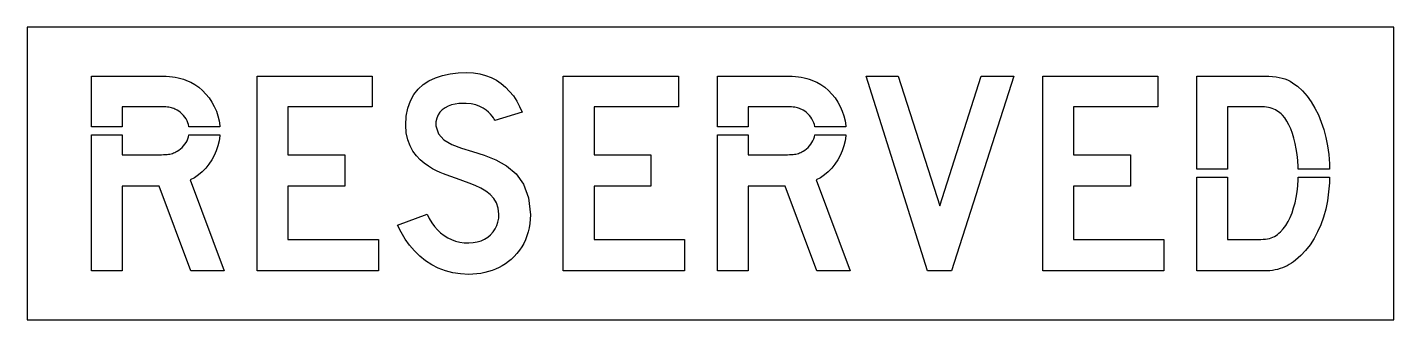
# Model space of a CAD drawing. Extents: x 0 to 84, y 0 to 18.
import ezdxf

# ---------------------------------------------------------------- set-up
doc = ezdxf.new("R2010")
doc.units = 0
doc.layers.add('CUT', color=7, linetype='Continuous')
doc.layers.add('OUTSIDE', color=1, linetype='Continuous')

msp = doc.modelspace()

# ---------------------------------------------------------------- linework, layer by layer
at = {"layer": 'CUT'}
for points in [[(30.7927, 5.406), (30.7171, 5.1624), (30.6247, 4.926), (30.5167, 4.6992), (30.3931, 4.482), (30.2551, 4.2732), (30.1015, 4.0764), (29.9335, 3.8904), (29.7511, 3.7152), (29.5771, 3.5736), (29.3935, 3.4428), (29.2003, 3.3228), (28.9987, 3.2136), (28.7899, 3.1164), (28.5715, 3.0312), (28.3471, 2.9592), (28.1167, 2.8992), (27.8803, 2.8512), (27.6379, 2.8176), (27.3907, 2.796), (27.1399, 2.79), (26.6359, 2.814), (26.1547, 2.8884), (25.6987, 3.0084), (25.2655, 3.1728), (24.8587, 3.3792), (24.4771, 3.6264), (24.1219, 3.9108), (23.7943, 4.23), (23.4931, 4.584), (23.2207, 4.968), (22.9759, 5.3808), (22.7611, 5.8212), (24.5719, 6.4944), (24.7063, 6.2208), (24.8587, 5.9688), (25.0267, 5.7384), (25.2103, 5.5308), (25.4071, 5.346), (25.6195, 5.184), (25.8439, 5.046), (26.0815, 4.932), (26.3299, 4.8432), (26.5903, 4.7784), (26.8603, 4.74), (27.1399, 4.7268), (27.4063, 4.7424), (27.6571, 4.7868), (27.8911, 4.86), (28.1071, 4.9608), (28.3027, 5.0844), (28.4767, 5.232), (28.6291, 5.4), (28.7563, 5.5872), (28.8571, 5.7924), (28.9315, 6.0132), (28.9771, 6.2472), (28.9927, 6.4944), (28.9555, 6.8676), (28.8487, 7.1904), (28.6795, 7.4688), (28.4551, 7.71), (28.1839, 7.9176), (27.8719, 8.1), (27.5275, 8.262), (27.1591, 8.4096), (26.7727, 8.5488), (26.3755, 8.6868), (25.9771, 8.8284), (25.5823, 8.9784), (25.3867, 9.0624), (25.1623, 9.1656), (24.9187, 9.2916), (24.6643, 9.4452), (24.4063, 9.6276), (24.1567, 9.8424), (23.9203, 10.092), (23.7079, 10.3788), (23.5279, 10.7076), (23.3887, 11.0808), (23.2987, 11.4996), (23.2663, 11.9688), (23.2999, 12.528), (23.3947, 13.0272), (23.5507, 13.47), (23.7607, 13.8564), (24.0235, 14.1912), (24.3355, 14.4732), (24.6907, 14.7072), (25.0879, 14.8944), (25.5223, 15.036), (25.9903, 15.1344), (26.4895, 15.192), (27.0139, 15.21), (27.4231, 15.1908), (27.8107, 15.132), (28.1743, 15.036), (28.5163, 14.9052), (28.8343, 14.7396), (29.1295, 14.5416), (29.4031, 14.3136), (29.6527, 14.0568), (29.8795, 13.7712), (30.0847, 13.4616), (30.2659, 13.1256), (30.4243, 12.768), (28.7407, 12.2628), (28.7311, 12.2832), (28.7023, 12.3384), (28.6531, 12.4212), (28.5811, 12.5268), (28.4839, 12.6468), (28.3615, 12.774), (28.2103, 12.9024), (28.0291, 13.0236), (27.8167, 13.134), (27.5707, 13.2228), (27.2899, 13.2864), (26.9719, 13.3152), (26.7475, 13.3188), (26.5219, 13.3032), (26.2975, 13.2708), (26.0803, 13.218), (25.8739, 13.1436), (25.6819, 13.0476), (25.5115, 12.9276), (25.3651, 12.7824), (25.2487, 12.6108), (25.1659, 12.4128), (25.1215, 12.1848), (25.1191, 11.9268), (25.2691, 11.4396), (25.6087, 11.0736), (26.0983, 10.7928), (26.7007, 10.5636), (27.3763, 10.3512), (28.0879, 10.1208), (28.7947, 9.84), (29.4607, 9.4716), (30.0451, 8.9832), (30.5107, 8.34), (30.8191, 7.5084), (30.9295, 6.4524), (30.9211, 6.1812), (30.8947, 5.916), (30.8527, 5.658)], [(9.7555, 12.3576), (9.6859, 12.4656), (9.6055, 12.5676), (9.5167, 12.6624), (9.4207, 12.7488), (9.3151, 12.8268), (9.2035, 12.8952), (9.1315, 12.9348), (9.0643, 12.9684), (8.9971, 12.9984), (8.9287, 13.0236), (8.8579, 13.0452), (8.7823, 13.0632), (8.6995, 13.0776), (8.6083, 13.0884), (8.5051, 13.0956), (8.3887, 13.1016), (8.2567, 13.104), (8.1091, 13.1052), (5.8351, 13.1052), (5.8351, 11.8826), (3.9403, 11.8826), (3.9403, 15), (7.8979, 15), (8.1235, 14.9976), (8.3383, 14.9928), (8.5411, 14.982), (8.7355, 14.9676), (8.9203, 14.9472), (9.0979, 14.9208), (9.2683, 14.8884), (9.4327, 14.85), (9.5911, 14.8044), (9.7459, 14.7516), (9.8971, 14.6904), (10.0459, 14.6208), (10.3027, 14.4792), (10.5451, 14.3088), (10.7731, 14.112), (10.9831, 13.8924), (11.1739, 13.6524), (11.3455, 13.3944), (11.4943, 13.122), (11.6203, 12.8376), (11.7211, 12.5424), (11.7955, 12.2424), (11.8411, 11.9376), (11.8437, 11.8826), (9.938, 11.8826), (9.9379, 11.8836), (9.9079, 12.006), (9.8683, 12.1272), (9.8167, 12.2448)], [(21.2035, 13.1052), (16.0243, 13.1052), (16.0243, 10.158), (19.5187, 10.158), (19.5187, 8.2212), (16.0243, 8.2212), (16.0243, 4.9368), (21.5827, 4.9368), (21.5827, 3), (14.1295, 3), (14.1295, 15), (21.2035, 15)], [(34.8451, 13.1052), (34.8451, 10.158), (38.3395, 10.158), (38.3395, 8.2212), (34.8451, 8.2212), (34.8451, 4.9368), (40.4035, 4.9368), (40.4035, 3), (32.9503, 3), (32.9503, 15), (40.0243, 15), (40.0243, 13.1052)], [(48.3007, 12.2448), (48.2395, 12.3576), (48.1699, 12.4656), (48.0895, 12.5676), (48.0007, 12.6624), (47.9047, 12.7488), (47.7991, 12.8268), (47.6875, 12.8952), (47.6155, 12.9348), (47.5483, 12.9684), (47.4811, 12.9984), (47.4127, 13.0236), (47.3419, 13.0452), (47.2663, 13.0632), (47.1835, 13.0776), (47.0923, 13.0884), (46.9891, 13.0956), (46.8727, 13.1016), (46.7407, 13.104), (46.5931, 13.1052), (44.3191, 13.1052), (44.3191, 11.8826), (42.4243, 11.8826), (42.4243, 15), (46.3819, 15), (46.6075, 14.9976), (46.8223, 14.9928), (47.0251, 14.982), (47.2195, 14.9676), (47.4043, 14.9472), (47.5819, 14.9208), (47.7523, 14.8884), (47.9167, 14.85), (48.0751, 14.8044), (48.2299, 14.7516), (48.3811, 14.6904), (48.5299, 14.6208), (48.7867, 14.4792), (49.0291, 14.3088), (49.2571, 14.112), (49.4671, 13.8924), (49.6579, 13.6524), (49.8295, 13.3944), (49.9783, 13.122), (50.1043, 12.8376), (50.2051, 12.5424), (50.2795, 12.2424), (50.3251, 11.9376), (50.3277, 11.8826), (48.422, 11.8826), (48.4219, 11.8836), (48.3919, 12.006), (48.3523, 12.1272)], [(53.5399, 15), (56.1079, 6.9996), (58.6351, 15), (60.6559, 15), (56.8243, 3), (55.3507, 3), (51.5611, 15)], [(64.3183, 13.1052), (64.3183, 10.158), (67.8127, 10.158), (67.8127, 8.2212), (64.3183, 8.2212), (64.3183, 4.9368), (69.8767, 4.9368), (69.8767, 3), (62.4235, 3), (62.4235, 15), (69.4975, 15), (69.4975, 13.1052)], [(77.9443, 10.8564), (77.8663, 11.1732), (77.7751, 11.4708), (77.6731, 11.7468), (77.5603, 11.9988), (77.4367, 12.2268), (77.3035, 12.4272), (77.1607, 12.6), (77.0839, 12.672), (77.0035, 12.7392), (76.9171, 12.8028), (76.8259, 12.8616), (76.7299, 12.9156), (76.6291, 12.9636), (76.5247, 13.0044), (76.4155, 13.0392), (76.3015, 13.068), (76.1851, 13.0884), (76.0639, 13.1004), (75.9391, 13.1052), (73.7923, 13.1052), (73.7923, 9.272), (71.8975, 9.272), (71.8975, 15), (75.7711, 15), (76.0615, 14.9976), (76.3231, 14.988), (76.5595, 14.9724), (76.7743, 14.9484), (76.9699, 14.916), (77.1499, 14.874), (77.3179, 14.8212), (77.4775, 14.7564), (77.6299, 14.6808), (77.7811, 14.5908), (77.9323, 14.4864), (78.0871, 14.3688), (78.3907, 14.0784), (78.6727, 13.7556), (78.9295, 13.4028), (79.1611, 13.02), (79.3687, 12.6072), (79.5499, 12.168), (79.7047, 11.7024), (79.8331, 11.2116), (79.9339, 10.6968), (80.0071, 10.1604), (80.0515, 9.6012), (80.0597, 9.272), (78.1238, 9.272), (78.1207, 9.4152), (78.0979, 9.798), (78.0607, 10.1664), (78.0091, 10.5192)], [(5.8351, 11.3806), (5.8351, 10.158), (8.1091, 10.158), (8.2483, 10.1592), (8.3743, 10.1616), (8.4871, 10.1676), (8.5891, 10.1748), (8.6815, 10.1856), (8.7667, 10.2), (8.8459, 10.218), (8.9191, 10.2384), (8.9911, 10.2648), (9.0607, 10.2948), (9.1315, 10.3284), (9.2035, 10.368), (9.3151, 10.4364), (9.4207, 10.5144), (9.5167, 10.6008), (9.6055, 10.6956), (9.6859, 10.7976), (9.7555, 10.9056), (9.8167, 11.0184), (9.8683, 11.136), (9.9079, 11.256), (9.9379, 11.3796), (9.938, 11.3806), (11.8441, 11.3806), (11.8411, 11.316), (11.7943, 11.004), (11.7211, 10.6956), (11.6191, 10.3968), (11.4919, 10.1076), (11.3407, 9.8316), (11.1655, 9.5712), (10.9699, 9.33), (10.7551, 9.1092), (10.5211, 8.9124), (10.2703, 8.742), (10.0039, 8.6004), (12.1087, 3), (10.0459, 3), (8.1091, 8.2212), (5.8351, 8.2212), (5.8351, 3), (3.9403, 3), (3.9403, 11.3806)], [(44.3191, 10.158), (46.5931, 10.158), (46.7323, 10.1592), (46.8583, 10.1616), (46.9711, 10.1676), (47.0731, 10.1748), (47.1655, 10.1856), (47.2507, 10.2), (47.3299, 10.218), (47.4031, 10.2384), (47.4751, 10.2648), (47.5447, 10.2948), (47.6155, 10.3284), (47.6875, 10.368), (47.7991, 10.4364), (47.9047, 10.5144), (48.0007, 10.6008), (48.0895, 10.6956), (48.1699, 10.7976), (48.2395, 10.9056), (48.3007, 11.0184), (48.3523, 11.136), (48.3919, 11.256), (48.4219, 11.3796), (48.422, 11.3806), (50.3281, 11.3806), (50.3251, 11.316), (50.2783, 11.004), (50.2051, 10.6956), (50.1031, 10.3968), (49.9759, 10.1076), (49.8247, 9.8316), (49.6495, 9.5712), (49.4539, 9.33), (49.2391, 9.1092), (49.0051, 8.9124), (48.7543, 8.742), (48.4879, 8.6004), (50.5927, 3), (48.5299, 3), (46.5931, 8.2212), (44.3191, 8.2212), (44.3191, 3), (42.4243, 3), (42.4243, 11.3806), (44.3191, 11.3806)], [(79.1047, 4.9944), (78.8575, 4.6152), (78.5839, 4.2684), (78.2851, 3.954), (77.9611, 3.6732), (77.8411, 3.5724), (77.7163, 3.48), (77.5843, 3.3972), (77.4475, 3.3216), (77.3059, 3.2544), (77.1607, 3.1944), (77.0119, 3.1428), (76.8595, 3.0996), (76.7059, 3.0636), (76.5499, 3.0348), (76.3927, 3.0144), (76.2343, 3), (76.2007, 3), (76.1611, 3), (76.1167, 3), (76.0687, 3), (76.0171, 3), (75.9607, 3), (75.9007, 3), (75.8383, 3), (75.7723, 3), (75.7039, 3), (75.6331, 3), (75.5611, 3), (71.8975, 3), (71.8975, 8.77), (73.7923, 8.77), (73.7923, 4.9368), (75.6871, 4.9368), (75.8395, 4.9392), (75.9823, 4.9476), (76.1167, 4.962), (76.2427, 4.9824), (76.3603, 5.0088), (76.4707, 5.0424), (76.5763, 5.082), (76.6759, 5.13), (76.7707, 5.1852), (76.8619, 5.2488), (76.9495, 5.3196), (77.0347, 5.4), (77.2063, 5.5908), (77.3635, 5.8056), (77.5075, 6.0432), (77.6359, 6.3012), (77.7511, 6.5808), (77.8507, 6.8784), (77.9347, 7.1964), (78.0043, 7.53), (78.0583, 7.8804), (78.0979, 8.2464), (78.1207, 8.6268), (78.1238, 8.77), (80.0593, 8.77), (80.0503, 8.4312), (80.0035, 7.8648), (79.9267, 7.3212), (79.8199, 6.8016), (79.6831, 6.3084), (79.5187, 5.8416), (79.3255, 5.4036)]]:
    msp.add_lwpolyline(points, close=True, dxfattribs=at)
at = {"layer": 'OUTSIDE'}
msp.add_lwpolyline([(0, 0), (84, 0), (84, 18), (0, 18)], close=True, dxfattribs=at)

doc.saveas('drawing.dxf')
